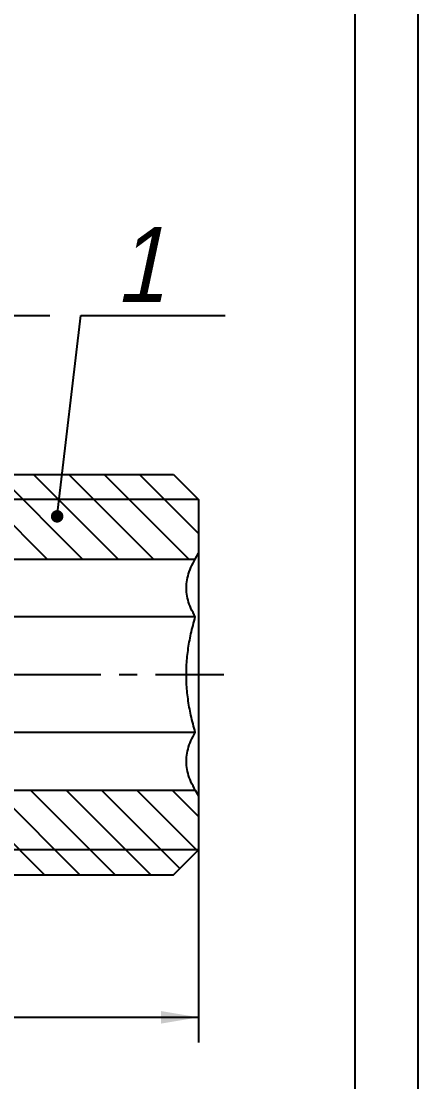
# Model space of a CAD drawing. Extents: x 0 to 210, y 0 to 297.
# Drawn here: x 178.3 to 210, y 137.5 to 222.3 of the extents above; entities that cross this region are included whole.
import ezdxf
from ezdxf.enums import TextEntityAlignment as Align

# ---------------------------------------------------------------- set-up
doc = ezdxf.new("R2010")
doc.units = 0
doc.header["$LTSCALE"] = 19.36
doc.header["$MEASUREMENT"] = 0
doc.linetypes.add('CENTER', pattern=[0.6, 0.375, -0.075, 0.075, -0.075])
doc.layers.get('0').update_dxf_attribs({"linetype": 'CONTINUOUS'})
doc.layers.add('DEFAULT_1', color=7, linetype='CENTER')
doc.styles.add('TEXTSTYLE_0', font='txt', dxfattribs={"width": 0.8})
doc.dimstyles.new('DIMSTYLE_1', dxfattribs={"dimtxt": 3.6, "dimasz": 0.18, "dimexe": 0.18, "dimexo": 0.0625, "dimgap": 0.09, "dimtad": 0, "dimtih": 1, "dimtoh": 1, "dimlfac": 0.5, "dimzin": 0, "dimdsep": 46, "dimtxsty": 'STANDARD', "dimcen": 0.09, "dimadec": 0, "dimazin": 0, "dimtol": 1, "dimtp": 5, "dimtm": 5, "dimtfac": 0, "dimtdec": 4, "dimtofl": 0, "dimtmove": 0, "dimatfit": 3, "dimfxl": 1, "dimtolj": 1, "dimtzin": 0, "dimarcsym": 0})

# ---------------------------------------------------------------- blocks, each defined once
blk = doc.blocks.new('*D0')
at = {"color": 2, "linetype": 'Continuous'}
for p, q in [((86.497, 170.05), (86.497, 140.652)), ((192.497, 156.05), (192.497, 140.652)), ((86.497, 142.652), (139.497, 142.652)), ((192.497, 142.652), (139.497, 142.652))]:
    blk.add_line(p, q, dxfattribs=at)
for points in [[(89.497, 143.152), (86.497, 142.652), (89.497, 142.152)], [(189.497, 142.152), (192.497, 142.652), (189.497, 143.152)]]:
    blk.add_solid(points, dxfattribs=at)
at = {"color": 2, "linetype": 'Continuous', "style": 'TEXTSTYLE_0', "oblique": 12}
for s, width, p, p2 in [('53', 0.78, (132.304, 143.572), (136.984, 143.572)), ('%%p5', 1.09, (136.984, 143.572), (143.524, 143.572))]:
    blk.add_text(s, height=3.6, dxfattribs=dict(at, width=width)).set_placement(p, p2, align=Align.FIT)
blk = doc.blocks.new('BALLOON_BL0')
at = {"color": 2, "linetype": 'Continuous'}
for p, q in [((181.253, 183.201), (183.085, 198.75)), ((183.085, 198.75), (194.609, 198.75))]:
    blk.add_line(p, q, dxfattribs=at)
at = {"color": 2, "linetype": 'Continuous', "const_width": 0.5}
blk.add_lwpolyline([(180.945, 182.704, 1), (181.445, 182.704, 1), (180.945, 182.704)], format="xyb", dxfattribs=at)
at = {"color": 2, "linetype": 'Continuous', "style": 'TEXTSTYLE_0', "oblique": 12, "width": 1.95}
blk.add_text('1', height=6, dxfattribs=at).set_placement((185.884, 199.84), (189.784, 199.84), align=Align.FIT)
blk = doc.blocks.new('BALLOON_BL3')
at = {"color": 2, "linetype": 'Continuous'}
for p, q in [((160.974, 179.208), (169.094, 198.75)), ((169.094, 198.75), (180.618, 198.75))]:
    blk.add_line(p, q, dxfattribs=at)
at = {"color": 2, "linetype": 'Continuous', "const_width": 0.5}
blk.add_lwpolyline([(160.532, 178.746, 1), (161.032, 178.746, 1), (160.532, 178.746)], format="xyb", dxfattribs=at)
at = {"color": 2, "linetype": 'Continuous', "style": 'TEXTSTYLE_0', "oblique": 12, "width": 0.975}
blk.add_text('3', height=6, dxfattribs=at).set_placement((171.893, 199.84), (175.793, 199.84), align=Align.FIT)

msp = doc.modelspace()

# ---------------------------------------------------------------- linework, layer by layer
at = {"color": 7, "linetype": 'Continuous'}
for p, q in [((210, 297), (210, 0)), ((205, 5), (205, 292.35)), ((114.497, 186.05), (190.497, 186.05)), ((190.497, 186.05), (192.497, 184.05)), ((192.497, 184.05), (192.497, 156.05)), ((176.497, 179.288), (192.23, 179.288)), ((192.23, 179.288), (192.497, 179.75)), ((192.23, 174.669), (176.497, 174.669)), ((192.23, 165.431), (176.497, 165.431)), ((176.497, 160.812), (192.23, 160.812)), ((192.23, 160.812), (192.497, 160.35)), ((190.497, 154.05), (192.497, 156.05)), ((114.497, 154.05), (190.497, 154.05))]:
    msp.add_line(p, q, dxfattribs=at)
at = {"color": 2, "linetype": 'Continuous'}
for p, q in [((180.403, 179.288), (173.64, 186.05)), ((183.231, 179.288), (176.469, 186.05)), ((186.059, 179.288), (179.297, 186.05)), ((188.888, 179.288), (182.125, 186.05)), ((191.716, 179.288), (184.954, 186.05)), ((192.497, 181.335), (187.782, 186.05)), ((192.497, 184.05), (112.497, 184.05)), ((183.013, 154.05), (176.497, 160.566)), ((185.841, 154.05), (179.079, 160.812)), ((188.67, 154.05), (181.907, 160.812)), ((190.998, 154.551), (184.736, 160.812)), ((192.412, 155.965), (187.564, 160.812)), ((192.497, 158.708), (190.393, 160.812)), ((180.184, 154.05), (176.184, 158.05)), ((192.497, 156.05), (112.497, 156.05))]:
    msp.add_line(p, q, dxfattribs=at)
at = {"color": 7, "linetype": 'Continuous'}
for points, knots in [([(192.23, 174.669), (192.108, 174.894), (191.875, 175.322), (191.636, 175.99), (191.51, 176.649), (191.51, 177.308), (191.636, 177.966), (191.875, 178.634), (192.108, 179.063), (192.23, 179.288)], [0, 0, 0, 0, 0.76627, 1.461555, 2.120148, 2.767265, 3.425861, 4.121157, 4.887407, 4.887407, 4.887407, 4.887407]), ([(192.23, 165.431), (192.107, 165.885), (191.869, 166.767), (191.633, 168.095), (191.51, 169.4), (191.51, 170.7), (191.633, 172.005), (191.869, 173.333), (192.107, 174.215), (192.23, 174.669)], [0, 0, 0, 0, 1.409513, 2.740249, 4.041172, 5.335405, 6.63633, 7.967064, 9.376575, 9.376575, 9.376575, 9.376575]), ([(192.23, 160.812), (192.108, 161.037), (191.875, 161.466), (191.636, 162.134), (191.51, 162.792), (191.51, 163.451), (191.636, 164.11), (191.875, 164.778), (192.108, 165.207), (192.23, 165.431)], [0, 0, 0, 0, 0.766245, 1.461543, 2.120141, 2.767261, 3.425858, 4.121143, 4.887407, 4.887407, 4.887407, 4.887407])]:
    msp.add_open_spline(points, degree=3, knots=knots, dxfattribs=at)
at = {"layer": 'DEFAULT_1', "color": 2, "linetype": 'CENTER'}
msp.add_line((84.497, 170.05), (194.497, 170.05), dxfattribs=at)

# ---------------------------------------------------------------- block references
at = {"color": 2, "linetype": 'Continuous'}
for name in ['BALLOON_BL3', 'BALLOON_BL0']:
    msp.add_blockref(name, (0, 0), dxfattribs=at)

# ---------------------------------------------------------------- dimensions: what is measured, and where the dimension line sits
dim = msp.add_linear_dim(base=(86.497, 142.652), p1=(192.497, 156.05), p2=(86.497, 170.05), angle=180, dimstyle='DIMSTYLE_1', dxfattribs=at)
dim.commit()
dim.dimension.update_dxf_attribs({"geometry": '*D0', "text_midpoint": (137.914, 145.372)})

doc.saveas('drawing.dxf')
